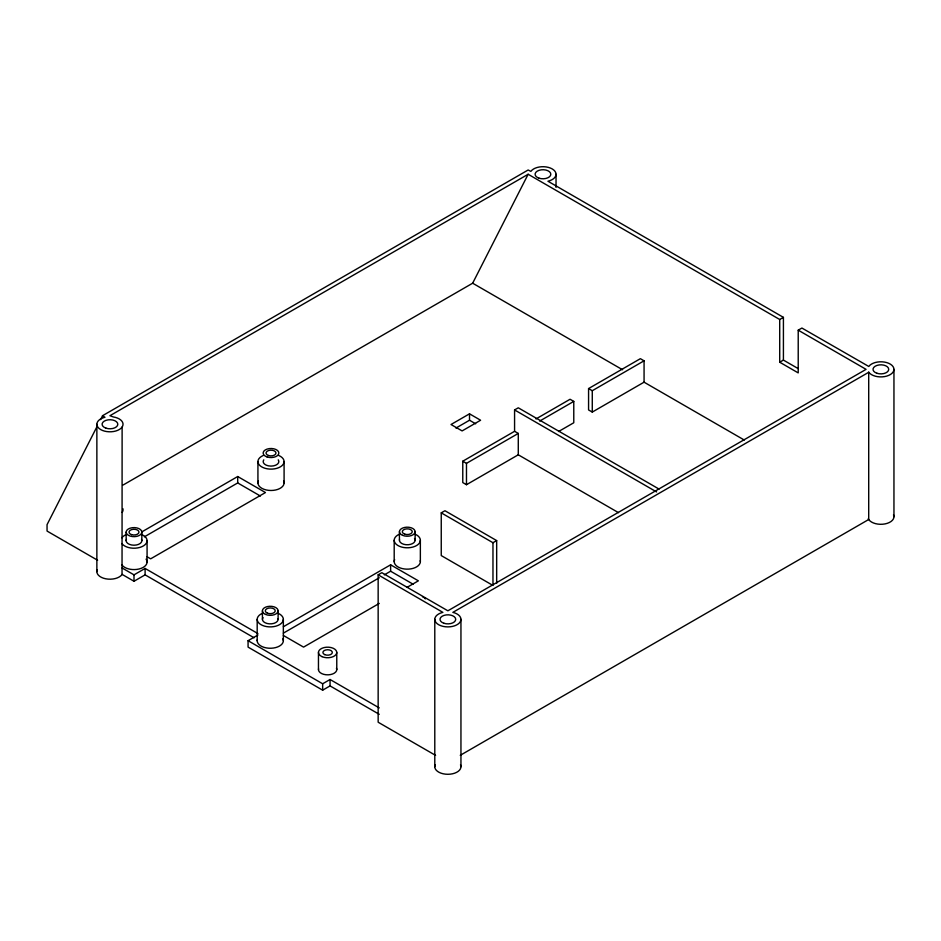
<?xml version="1.0" encoding="UTF-8"?>
<svg xmlns="http://www.w3.org/2000/svg" width="941" height="941" viewBox="0 0 941 941"><rect width="100%" height="100%" fill="white"/><g stroke="black" fill="none" stroke-linecap="round" stroke-linejoin="round"><path stroke-width="1.41" d="M97.264 426.085L47.05 524.655L47.05 531.065L97.605 560.248M100.569 419.604L102.545 415.71L528.148 169.992L530.865 171.368A13.08 7.552 0 0 1 552.202 168.921A13.08 7.552 0 0 1 547.956 181.237L783.418 317.364L783.418 360.085L798.215 368.625M123.095 485.027L472.653 283.206L528.148 174.261L779.713 319.493L783.418 317.364M122.118 512.445L122.589 511.657A13.08 7.552 0 0 0 122.918 508.716M122.118 427.002L122.036 574.539A13.08 7.552 0 0 1 105.745 578.797A13.08 7.552 0 0 1 97.311 569.693M528.148 174.261L109.944 415.71L113.332 416.957A13.08 7.552 0 0 1 122.589 426.202L122.036 427.143A13.08 7.552 0 0 1 100.699 429.59A13.08 7.552 0 0 1 104.945 417.275L102.545 415.71M141.82 531.888L237.708 476.522L265.456 492.543L150.654 558.825L146.867 556.649M144.349 536.841L237.708 482.933L260.41 496.036M122.118 567.988L133.998 574.857L145.102 568.446L257.905 633.564M122.118 574.398L133.998 581.256L145.102 574.857L254.094 637.786M469.512 413.828L451.01 424.509L462.113 430.919L480.604 420.239L469.512 413.828L469.512 420.239L455.938 428.073M618.496 512.657L518.279 454.797L466.477 484.709L462.772 482.568L462.772 461.208L514.574 431.307L514.574 409.935L518.279 407.806L659.018 489.061M535.958 418.957L570.07 399.255L573.775 401.395L573.775 422.756L558.613 431.507M644.067 382.175L592.277 412.076L588.572 409.947L588.572 388.574L640.374 358.674L644.067 360.815L644.067 382.175L744.284 440.035M462.772 461.208L466.477 463.348L518.279 433.436L518.279 454.797M539.663 421.086L573.775 401.395M588.572 388.574L592.277 390.715L644.067 360.815M441.247 512.857L492.966 542.722L492.966 585.443L441.247 555.578L441.247 512.857L444.94 510.728L496.672 540.593L496.672 583.314M379.247 714.313L330.056 685.907L322.657 690.176L248.071 647.114L248.071 640.703L257.94 635.01M283.382 626.73L390.621 564.812L418.38 580.832L407.018 587.384M779.713 319.493L779.713 362.214L798.215 372.895L798.215 330.173L801.908 328.044L868.778 366.461A13.08 7.552 0 0 1 888.833 363.355A13.08 7.552 0 0 1 888.833 375.341A13.08 7.552 0 0 1 868.778 372.248L452.868 612.368A13.08 7.552 0 0 1 458.243 623.942A13.08 7.552 0 0 1 437.483 623.942A13.08 7.552 0 0 1 442.858 612.368L378.153 574.833L378.153 722.229L435.601 755.388M378.153 574.833L381.858 572.693L447.869 610.803L866.073 369.354L798.215 330.173M283.382 633.128L379.27 577.774M384.316 574.857L390.621 571.222L413.334 584.326M779.713 362.214L783.418 360.085M379.27 603.416L303.567 647.114L283.382 635.469M492.966 542.722L496.672 540.593M248.071 640.703L322.657 683.778L330.056 679.496L379.247 707.903M460.267 755.305L868.708 519.503L868.708 372.107M472.653 283.206L622.589 369.766M514.574 409.935L656.583 491.931M514.574 431.307L518.279 433.436M469.512 420.239L475.675 423.803M868.237 518.703L868.778 519.644A13.08 7.552 0 0 0 885.069 523.902A13.08 7.552 0 0 0 893.503 514.798M893.95 369.354L893.95 516.75M592.277 390.715L592.277 412.076M556.037 174.261L556.037 187.388M466.477 463.348L466.477 484.709M460.949 619.343L460.949 766.739M434.789 619.343L434.789 766.739M420.356 540.24L420.356 561.612M415.122 531.7L415.122 540.24M399.431 531.7L399.431 540.24M394.197 540.24L394.197 561.612M390.621 564.812L390.621 571.222M336.772 652.454L336.772 669.545M330.056 679.496L330.056 685.907M322.657 683.778L322.657 690.176M318.458 652.454L318.458 669.545M284.088 461.572L284.088 482.933M283.347 619.343L283.347 640.703M278.113 610.803L278.113 619.343M262.421 610.803L262.421 619.343M257.928 461.572L257.928 482.933M257.187 619.343L257.187 640.703M237.708 476.522L237.708 482.933M147.078 540.675L147.078 562.036M145.102 568.446L145.102 574.857M141.844 532.124A7.846 4.529 0 0 1 130.07 536.052A7.846 4.529 0 0 1 130.07 528.207A7.846 4.529 0 0 1 141.844 532.124L141.844 540.675M133.998 574.857L133.998 581.256M126.153 532.124L126.153 540.675M96.864 424.25L96.864 571.646M283.641 480.98A13.08 7.552 0 0 1 271.008 490.484A13.08 7.552 0 0 1 258.375 480.98M278.971 455.585A13.08 7.552 0 0 1 280.653 466.677A13.08 7.552 0 0 1 261.363 466.677A13.08 7.552 0 0 1 263.045 455.585M278.054 618.755A7.846 4.529 0 0 1 269.244 623.836A7.846 4.529 0 0 1 263.021 617.614M141.585 539.499A7.846 4.529 0 0 1 133.998 545.204A7.846 4.529 0 0 1 126.412 539.499M336.466 668.181A9.151 5.281 0 0 1 328.221 674.826A9.151 5.281 0 0 1 318.54 668.851M278.254 459.843A7.846 4.529 0 0 1 271.008 466.101A7.846 4.529 0 0 1 263.751 459.843M278.23 613.356A13.08 7.552 0 0 1 279.912 624.448A13.08 7.552 0 0 1 260.622 624.448A13.08 7.552 0 0 1 262.304 613.356M141.962 534.676A13.08 7.552 0 0 1 141.962 546.662A13.08 7.552 0 0 1 121.918 543.569M121.918 537.782A13.08 7.552 0 0 1 126.035 534.676M146.078 559.142A13.08 7.552 0 0 1 139.009 569.011A13.08 7.552 0 0 1 121.918 564.929M420.251 560.624A13.08 7.552 0 0 1 406.418 569.14A13.08 7.552 0 0 1 394.644 559.648M415.24 534.253A13.08 7.552 0 0 1 416.922 545.345A13.08 7.552 0 0 1 397.631 545.345A13.08 7.552 0 0 1 399.313 534.253M460.502 764.786A13.08 7.552 0 0 1 447.869 774.29A13.08 7.552 0 0 1 435.224 764.786M282.9 638.751A13.08 7.552 0 0 1 271.126 648.243A13.08 7.552 0 0 1 257.293 639.727M414.522 538.511A7.846 4.529 0 0 1 408.3 544.733A7.846 4.529 0 0 1 399.49 539.652M422.474 596.723A9.151 5.281 0 0 1 423.368 597.17M424.156 597.7A9.151 5.281 0 0 1 425.356 598.888M268.526 455.515A4.976 2.87 0 0 0 275.984 453.033A4.976 2.87 0 0 0 268.526 450.539A4.976 2.87 0 0 0 268.526 455.515M404.795 534.182A4.976 2.87 0 0 0 412.252 531.7A4.976 2.87 0 0 0 404.795 529.218A4.976 2.87 0 0 0 404.795 534.182M322.045 656.653A9.151 5.281 0 0 0 336.69 653.148A9.151 5.281 0 0 0 324.116 647.573A9.151 5.281 0 0 0 322.045 656.653M267.244 613.085A4.976 2.87 0 0 0 275.195 611.18A4.976 2.87 0 0 0 268.361 608.157A4.976 2.87 0 0 0 267.244 613.085M265.491 614.402A7.846 4.529 0 0 0 278.054 611.391A7.846 4.529 0 0 0 267.268 606.616A7.846 4.529 0 0 0 265.491 614.402M267.079 456.95A7.846 4.529 0 0 0 278.854 453.033A7.846 4.529 0 0 0 267.079 449.104A7.846 4.529 0 0 0 267.079 456.95M324.751 654.618A4.705 2.717 0 0 0 332.291 652.807A4.705 2.717 0 0 0 325.809 649.949A4.705 2.717 0 0 0 324.751 654.618M402.501 535.3A7.846 4.529 0 0 0 415.063 532.288A7.846 4.529 0 0 0 404.277 527.513A7.846 4.529 0 0 0 402.501 535.3M106.027 428.179A7.846 4.529 0 0 0 117.801 424.25A7.846 4.529 0 0 0 106.027 420.333A7.846 4.529 0 0 0 106.027 428.179M443.94 623.271A7.846 4.529 0 0 0 455.715 619.343A7.846 4.529 0 0 0 443.94 615.426A7.846 4.529 0 0 0 443.94 623.271M539.028 178.178A7.846 4.529 0 0 0 550.803 174.261A7.846 4.529 0 0 0 539.028 170.333A7.846 4.529 0 0 0 539.028 178.178M876.941 373.271A7.846 4.529 0 0 0 888.716 369.354A7.846 4.529 0 0 0 876.941 365.426A7.846 4.529 0 0 0 876.941 373.271M131.517 534.617A4.976 2.87 0 0 0 138.974 532.124A4.976 2.87 0 0 0 131.517 529.642A4.976 2.87 0 0 0 131.517 534.617"/></g></svg>
